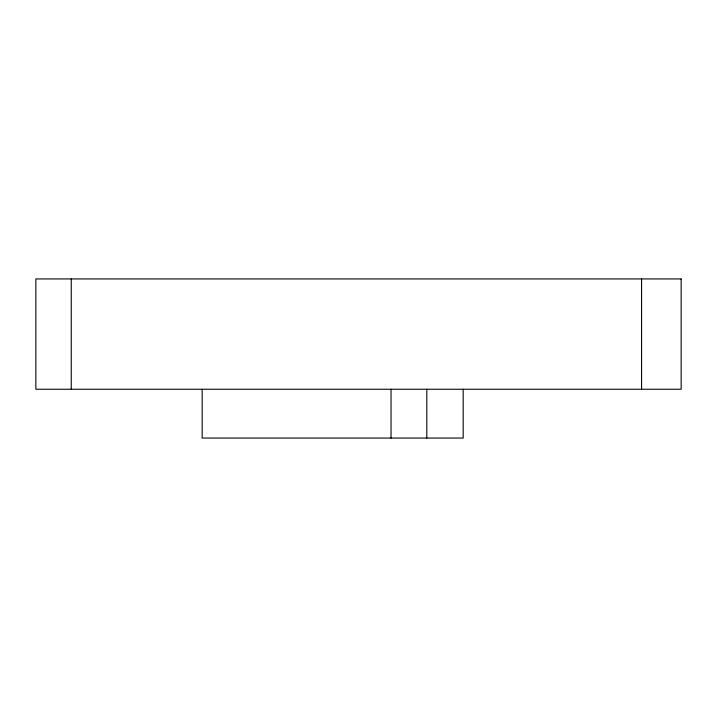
<?xml version="1.0" encoding="UTF-8"?>
<svg xmlns="http://www.w3.org/2000/svg" width="717" height="717" viewBox="0 0 717 717"><rect width="100%" height="100%" fill="white"/><g stroke="black" fill="none" stroke-linecap="round" stroke-linejoin="round"><path stroke-width="1.08" d="M641.581 278.94L641.581 389.25M463.182 389.25L463.182 438.06L202.176 438.06L202.176 389.25M426.812 389.25L426.812 438.06M391.034 389.25L391.034 438.06M71.243 278.94L71.243 389.25M681.15 278.94L35.85 278.94L35.85 389.25L681.15 389.25L681.15 278.94"/></g></svg>
